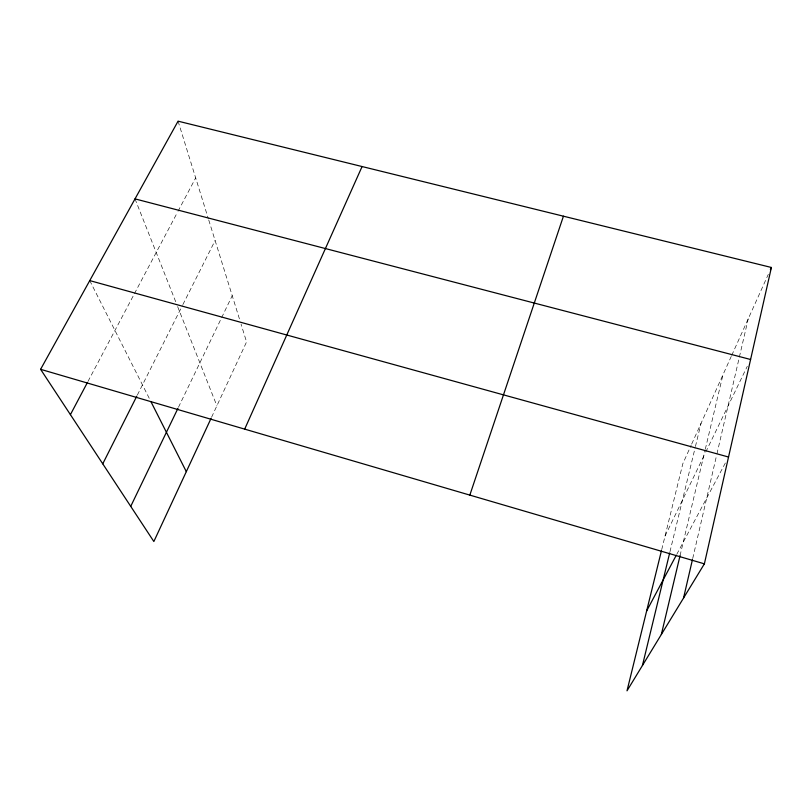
<?xml version="1.0" encoding="UTF-8"?>
<svg xmlns="http://www.w3.org/2000/svg" width="812" height="812" viewBox="0 0 812 812"><rect width="100%" height="100%" fill="white"/><g stroke="black" fill="none" stroke-linecap="round" stroke-linejoin="round"><path stroke-width="0.61" stroke-dasharray="4.06 3.04" d="M692.707 558.514L716.651 455.136M716.935 453.908L748.238 318.801M680.04 555.672L705.009 450.457M705.303 449.229L722.984 374.728M669.971 551.703L695.143 447.716M695.437 446.498L701.04 423.336M661.719 549.582L682.841 463.662L691.164 445.23M691.682 444.073L731.226 356.468M731.744 355.321L768.314 274.324M211.607 417.175L246.574 341.913L241.052 324.13M178.488 407.228L232.222 295.669M665.038 536.082L705.192 453.197M705.74 452.071L747.284 366.313M137.36 395.038L182.324 305.698M182.883 304.571L215.109 240.535M87.99 381.417L133.818 294.807M134.406 293.69L177.412 212.399M178.011 211.282L195.672 177.899M676.751 554.363L725.583 462.566M89.746 280.597L149.885 399.565M135.015 198.879L175.768 301.902M177.635 306.601L216.885 405.827M178.072 121.171L208.379 218.854M208.755 220.052L239.581 319.38"/><path stroke-width="1.22" d="M661.425 550.81L627.006 690.829L704.38 563.843L771.4 267.473L178.072 121.171L40.6 369.318L153.854 541.523L211.09 418.312M683.552 598.008L692.423 559.752M661.344 634.476L680.04 555.672M642.434 665.515L669.677 552.931M469.833 495.107L563.437 216.195M244.686 429.122L362.081 166.551M770.375 269.757L771.4 267.473M130.732 506.363L177.94 408.365M102.759 463.825L136.792 396.175M70.411 414.648L87.412 382.523M646.636 610.959L676.152 555.469M135.015 198.879L750.592 359.493M89.746 280.597L728.537 457.024M40.6 369.318L704.38 563.843M151.022 401.818L186.313 471.64"/></g></svg>
